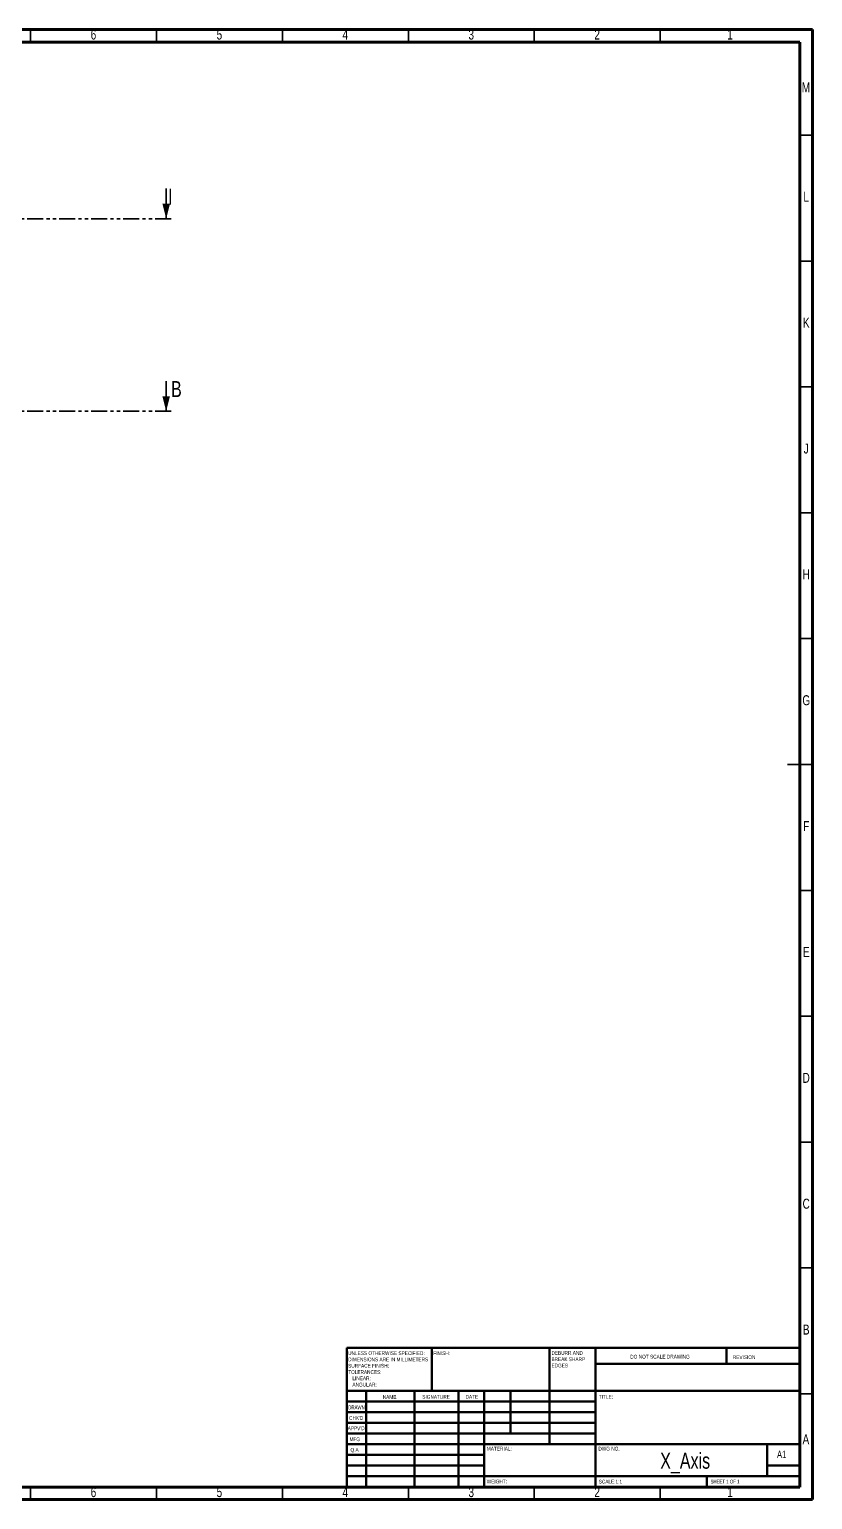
# Model space of a CAD drawing. Header units: millimetres. Extents: x -358 to 836, y 5 to 1249.
# Drawn here: x 525 to 836, y 5 to 589 of the extents above; entities that cross this region are included whole.
import ezdxf

# ---------------------------------------------------------------- set-up
doc = ezdxf.new("R2010")
doc.units = ezdxf.units.MM
doc.linetypes.add('PHANTOM', pattern=[12.7, 6.35, -1.27, 1.27, -1.27, 1.27, -1.27])
doc.styles.add('SLDTEXTSTYLE0', font='TXT', dxfattribs={"width": 0.75})
doc.styles.add('SLDTEXTSTYLE1', font='TXT', dxfattribs={"width": 0.686449})
doc.styles.add('SLDTEXTSTYLE2', font='TXT', dxfattribs={"width": 0.6875})

# ---------------------------------------------------------------- blocks, each defined once
blk = doc.blocks.new('SW_NOTE_0')
at = {"color": 0, "linetype": 'Continuous', "lineweight": 0, "char_height": 1.5, "attachment_point": 1, "style": 'SLDTEXTSTYLE0'}
for s, insert in [('UNLESS OTHERWISE SPECIFIED:', (0, 1.93)), ('TOLERANCES:', (0, -5.57)), ('SURFACE FINISH:', (0, -3.07)), ('DIMENSIONS ARE IN MILLIMETERS', (0, -0.57)), ('ANGULAR:', (1.69, -10.57)), ('LINEAR:', (1.69, -8.07))]:
    blk.add_mtext(s, dxfattribs=dict(at, insert=insert))
blk = doc.blocks.new('SW_NOTE_1')
at = {"color": 0, "linetype": 'Continuous', "lineweight": 0, "char_height": 1.5, "attachment_point": 1, "style": 'SLDTEXTSTYLE0'}
for s, insert in [('DEBURR AND', (0, 1.93)), ('BREAK SHARP', (0, -0.57)), ('EDGES', (0, -3.07))]:
    blk.add_mtext(s, dxfattribs=dict(at, insert=insert))

msp = doc.modelspace()

# ---------------------------------------------------------------- linework, layer by layer
at = {"color": 7, "linetype": 'Continuous', "lineweight": 70}
for p, q in [((15, 589), (836, 589)), ((836, 589), (836, 5)), ((20, 584), (831, 584)), ((831, 584), (831, 10)), ((831, 10), (20, 10)), ((836, 5), (15, 5))]:
    msp.add_line(p, q, dxfattribs=at)
at = {"color": 7, "linetype": 'Continuous', "lineweight": 35}
for p, q in [((525.5, 584), (525.5, 589)), ((575.5, 584), (575.5, 589)), ((625.5, 584), (625.5, 589)), ((675.5, 584), (675.5, 589)), ((725.5, 584), (725.5, 589)), ((775.5, 584), (775.5, 589)), ((831, 547), (836, 547)), ((579.33, 525.76), (579.33, 513.76)), ((831, 497), (836, 497)), ((579.33, 449.32), (579.33, 437.32)), ((831, 447), (836, 447)), ((831, 397), (836, 397)), ((831, 347), (836, 347)), ((836, 297), (826, 297)), ((831, 297), (836, 297)), ((831, 247), (836, 247)), ((831, 197), (836, 197)), ((831, 147), (836, 147)), ((831, 97), (836, 97)), ((831, 47), (836, 47)), ((525.5, 10), (525.5, 5)), ((575.5, 10), (575.5, 5)), ((625.5, 10), (625.5, 5)), ((675.5, 10), (675.5, 5)), ((725.5, 10), (725.5, 5)), ((775.5, 10), (775.5, 5))]:
    msp.add_line(p, q, dxfattribs=at)
at = {"color": 7, "linetype": 'PHANTOM', "lineweight": 35}
for p, q in [((581.33, 513.76), (318.29, 513.76)), ((581.33, 437.32), (-5.31, 437.32))]:
    msp.add_line(p, q, dxfattribs=at)
at = {"color": 7, "linetype": 'Continuous', "lineweight": 50}
for p, q in [((651, 65.25), (831, 65.25)), ((651, 65.25), (651, 10)), ((684.8, 48.25), (684.8, 65.25)), ((731.6, 65.25), (731.6, 27)), ((749.8, 65.25), (749.8, 10)), ((801.8, 58.88), (801.8, 65.25)), ((831, 58.88), (749.8, 58.88)), ((831, 48.25), (651, 48.25)), ((658.8, 48.25), (658.8, 10)), ((677.99, 48.25), (677.99, 10)), ((695.4, 48.25), (695.4, 10)), ((705.6, 10), (705.6, 48.25)), ((716, 31.25), (716, 48.25)), ((749.8, 44), (651, 44)), ((749.8, 39.75), (651, 39.75)), ((749.8, 35.5), (651, 35.5)), ((749.8, 31.25), (651, 31.25)), ((705.6, 27), (651, 27)), ((705.6, 27), (831, 27)), ((818, 14.25), (818, 27)), ((705.6, 22.75), (651, 22.75)), ((705.6, 18.5), (651, 18.5)), ((831, 18.5), (818, 18.5)), ((651, 14.25), (831, 14.25)), ((794, 10), (794, 14.25))]:
    msp.add_line(p, q, dxfattribs=at)
at = {"color": 7, "linetype": 'Continuous', "lineweight": 35}
for points in [[(579.33, 513.76), (580.83, 519.76), (577.83, 519.76)], [(579.33, 437.32), (580.83, 443.32), (577.83, 443.32)]]:
    msp.add_solid(points, dxfattribs=at)

# ---------------------------------------------------------------- block references
at = {"color": 7, "linetype": 'Continuous', "lineweight": 0}
for name, p in [('SW_NOTE_0', (651.59, 61.99)), ('SW_NOTE_1', (732.31, 62.07))]:
    msp.add_blockref(name, p, dxfattribs=at)

# ---------------------------------------------------------------- texts
for s, insert, char_height, attachment_point, style in [('6', (550.46, 588.96), 3.97, 2, 'SLDTEXTSTYLE0'), ('5', (600.46, 588.96), 3.97, 2, 'SLDTEXTSTYLE0'), ('4', (650.46, 588.96), 3.97, 2, 'SLDTEXTSTYLE0'), ('3', (700.46, 588.96), 3.97, 2, 'SLDTEXTSTYLE0'), ('2', (750.46, 588.96), 3.97, 2, 'SLDTEXTSTYLE0'), ('1', (803.21, 588.96), 3.97, 2, 'SLDTEXTSTYLE0'), ('M', (833.36, 567.96), 3.97, 2, 'SLDTEXTSTYLE0'), ('L', (833.45, 524.52), 3.97, 2, 'SLDTEXTSTYLE0'), ('K', (833.49, 474.52), 3.97, 2, 'SLDTEXTSTYLE0'), ('J', (833.47, 424.52), 3.97, 2, 'SLDTEXTSTYLE0'), ('H', (833.49, 374.52), 3.97, 2, 'SLDTEXTSTYLE0'), ('G', (833.49, 324.52), 3.97, 2, 'SLDTEXTSTYLE0'), ('F', (833.46, 274.52), 3.97, 2, 'SLDTEXTSTYLE0'), ('E', (833.51, 224.52), 3.97, 2, 'SLDTEXTSTYLE0'), ('D', (833.45, 174.52), 3.97, 2, 'SLDTEXTSTYLE0'), ('C', (833.46, 124.52), 3.97, 2, 'SLDTEXTSTYLE0'), ('B', (833.47, 74.52), 3.97, 2, 'SLDTEXTSTYLE0'), ('FINISH:', (685.37, 63.92), 1.5, 1, 'SLDTEXTSTYLE0'), ('DO NOT SCALE DRAWING', (763.61, 62.53), 1.5, 1, 'SLDTEXTSTYLE0'), ('REVISION', (804.33, 62.33), 1.5, 1, 'SLDTEXTSTYLE0'), ('DRAWN', (651.64, 42.38), 1.5, 1, 'SLDTEXTSTYLE1'), ('NAME', (665.32, 46.5), 1.5, 1, 'SLDTEXTSTYLE0'), ('SIGNATURE', (681.03, 46.56), 1.5, 1, 'SLDTEXTSTYLE0'), ('DATE', (698.21, 46.58), 1.5, 1, 'SLDTEXTSTYLE0'), ('TITLE:', (751.09, 46.58), 1.5, 1, 'SLDTEXTSTYLE0'), ("CHK'D", (651.94, 38.16), 1.5, 1, 'SLDTEXTSTYLE0'), ("APPV'D", (651.4, 34.07), 1.5, 1, 'SLDTEXTSTYLE0'), ('MFG', (652.12, 29.72), 1.5, 1, 'SLDTEXTSTYLE0'), ('A', (833.34, 30.96), 3.97, 2, 'SLDTEXTSTYLE0'), ('Q.A', (652.51, 25.5), 1.5, 1, 'SLDTEXTSTYLE0'), ('MATERIAL:', (706.65, 25.99), 1.5, 1, 'SLDTEXTSTYLE0'), ('DWG NO.', (750.95, 25.99), 1.5, 1, 'SLDTEXTSTYLE0'), ('X_Axis', (785.41, 23.61), 6.35, 2, 'SLDTEXTSTYLE0'), ('A1', (821.87, 24.41), 2.91, 1, 'SLDTEXTSTYLE0'), ('WEIGHT:', (706.62, 12.95), 1.499, 1, 'SLDTEXTSTYLE0'), ('SCALE:1:1', (751.07, 12.9), 1.5, 1, 'SLDTEXTSTYLE0'), ('SHEET 1 OF 1', (795.48, 12.9), 1.5, 1, 'SLDTEXTSTYLE2'), ('6', (550.46, 9.96), 3.97, 2, 'SLDTEXTSTYLE0'), ('5', (600.46, 9.96), 3.97, 2, 'SLDTEXTSTYLE0'), ('4', (650.46, 9.96), 3.97, 2, 'SLDTEXTSTYLE0'), ('3', (700.46, 9.96), 3.97, 2, 'SLDTEXTSTYLE0'), ('2', (750.46, 9.96), 3.97, 2, 'SLDTEXTSTYLE0'), ('1', (803.21, 9.96), 3.97, 2, 'SLDTEXTSTYLE0')]:
    msp.add_mtext(s, dxfattribs=dict(at, insert=insert, char_height=char_height, attachment_point=attachment_point, style=style))
at = {"color": 7, "linetype": 'Continuous', "char_height": 6.35, "attachment_point": 1, "style": 'SLDTEXTSTYLE0'}
for s, insert in [('I', (580.09, 525.76)), ('B', (581.27, 449.32))]:
    msp.add_mtext(s, dxfattribs=dict(at, insert=insert))

doc.saveas('drawing.dxf')
